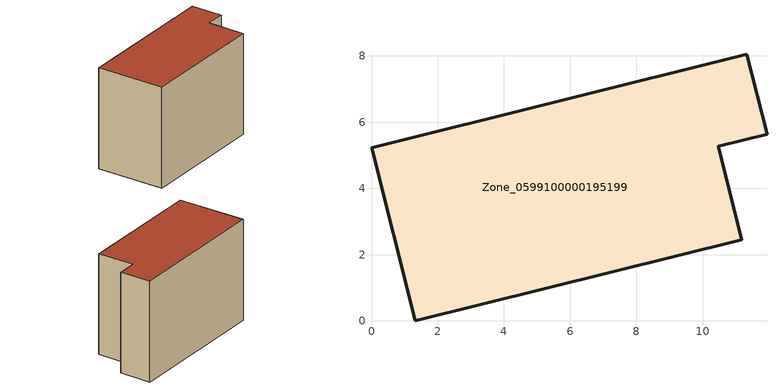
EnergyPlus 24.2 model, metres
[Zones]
Zone_0599100000195199
 floor ground (C_G): 0,5.23 11.33,8.06 11.94,5.64 10.47,5.28 11.18,2.45 1.32,0 z0
 wall outside (C_F): 1.32,0 11.18,2.45 10.47,5.28 11.94,5.64 11.33,8.06 0,5.23 1.32,0 z0:8.01
 roof outside (C_R): 11.33,8.06 0,5.23 1.32,0 11.18,2.45 10.47,5.28 11.94,5.64 z8.01
[BUILDING]
Pand.0599100000195199: North Axis=0; Terrain=City; Loads Convergence Tolerance Value=0.04; Temperature Convergence Tolerance Value=0.4; Solar Distribution=FullExterior; Maximum Number of Warmup Days=25; Minimum Number of Warmup Days=1
[Site:Location]
Rotterdam.The.Hague.AP_ZH_NLD Design_Conditions: Latitude=51.96; Longitude=4.45; Time Zone=1; Elevation=-4.5
[SITE:GROUNDTEMPERATURE:BUILDINGSURFACE]
18, 18, 18, 18, 18, 18, 18, 18, 18, 18, 18, 18
[MATERIAL] Thermal Absorptance=0.9; Solar Absorptance=0.7; Visible Absorptance=0.7
Name | Roughness | Thickness | Conductivity | Density | Specific Heat
G.TI.1975-1991 | MediumSmooth | 0.15 | 0.288461 | 540 | 1210
F.TI.1975-1991 | Rough | 0.3 | 0.230769 | 1920 | 840
R.TI.1975-1991 | MediumRough | 0.2 | 0.153846 | 1500 | 1000
[CONSTRUCTION]
C_G: G.TI.1975-1991
C_F: F.TI.1975-1991
C_R: R.TI.1975-1991
[ZONE]
Zone_0599100000195199: Type=1; Multiplier=1; Ceiling Height=Autocalculate; Volume=Autocalculate; Floor Area=autocalculate; Part of Total Floor Area=Yes
[ZONEINFILTRATION:DESIGNFLOWRATE]
Infil_Zone_0599100000195199: Zone or ZoneList or Space or SpaceList=Zone_0599100000195199; Schedule=AlwaysOn; Design Flow Rate Calculation Method=Flow/Area; Flow Rate per Floor Area=0.003; Constant Term Coefficient=1; Temperature Term Coefficient=0; Velocity Term Coefficient=0; Velocity Squared Term Coefficient=0
[HVACTEMPLATE:ZONE:IDEALLOADSAIRSYSTEM]
Zone_0599100000195199: Maximum Heating Supply Air Temperature=50; Minimum Cooling Supply Air Temperature=13; Maximum Heating Supply Air Humidity Ratio=0.0156; Minimum Cooling Supply Air Humidity Ratio=0.0077; Heating Limit=NoLimit; Cooling Limit=NoLimit; Dehumidification Control Type=ConstantSensibleHeatRatio; Cooling Sensible Heat Ratio=0.7; Dehumidification Setpoint=60; Humidification Control Type=None; Humidification Setpoint=30; Outdoor Air Method=None; Outdoor Air Flow Rate per Person=0.00944; Outdoor Air Flow Rate per Zone Floor Area=0; Outdoor Air Flow Rate per Zone=0; Demand Controlled Ventilation Type=None; Outdoor Air Economizer Type=NoEconomizer; Heat Recovery Type=None; Sensible Heat Recovery Effectiveness=0.7; Latent Heat Recovery Effectiveness=0.65
[ZONECONTROL:THERMOSTAT]
ThermostatControl_Zone_0599100000195199: Zone or ZoneList=Zone_0599100000195199; Control Type Schedule=DualSetpointControlType; Control 1=Thermostat_Zone_0599100000195199; Temperature Difference Between Cutout And Setpoint=0
[THERMOSTATSETPOINT:DUALSETPOINT]
Thermostat_Zone_0599100000195199: Heating Setpoint Temperature Schedule=HeatingSetpoint_Zone_0599100000195199; Cooling Setpoint Temperature Schedule=CoolingSetpoint_Zone_0599100000195199
[SCHEDULE:COMPACT]
HeatingSetpoint_Zone_0599100000195199: Through: 12/31, For: AllDays, Until: 24:00, 21
CoolingSetpoint_Zone_0599100000195199: Through: 12/31, For: AllDays, Until: 24:00, 24
DualSetpointControlType: Through: 12/31, For: AllDays, Until: 24:00, 4
AlwaysOn: Through: 12/31, For: AllDays, Until: 24:00, 1
